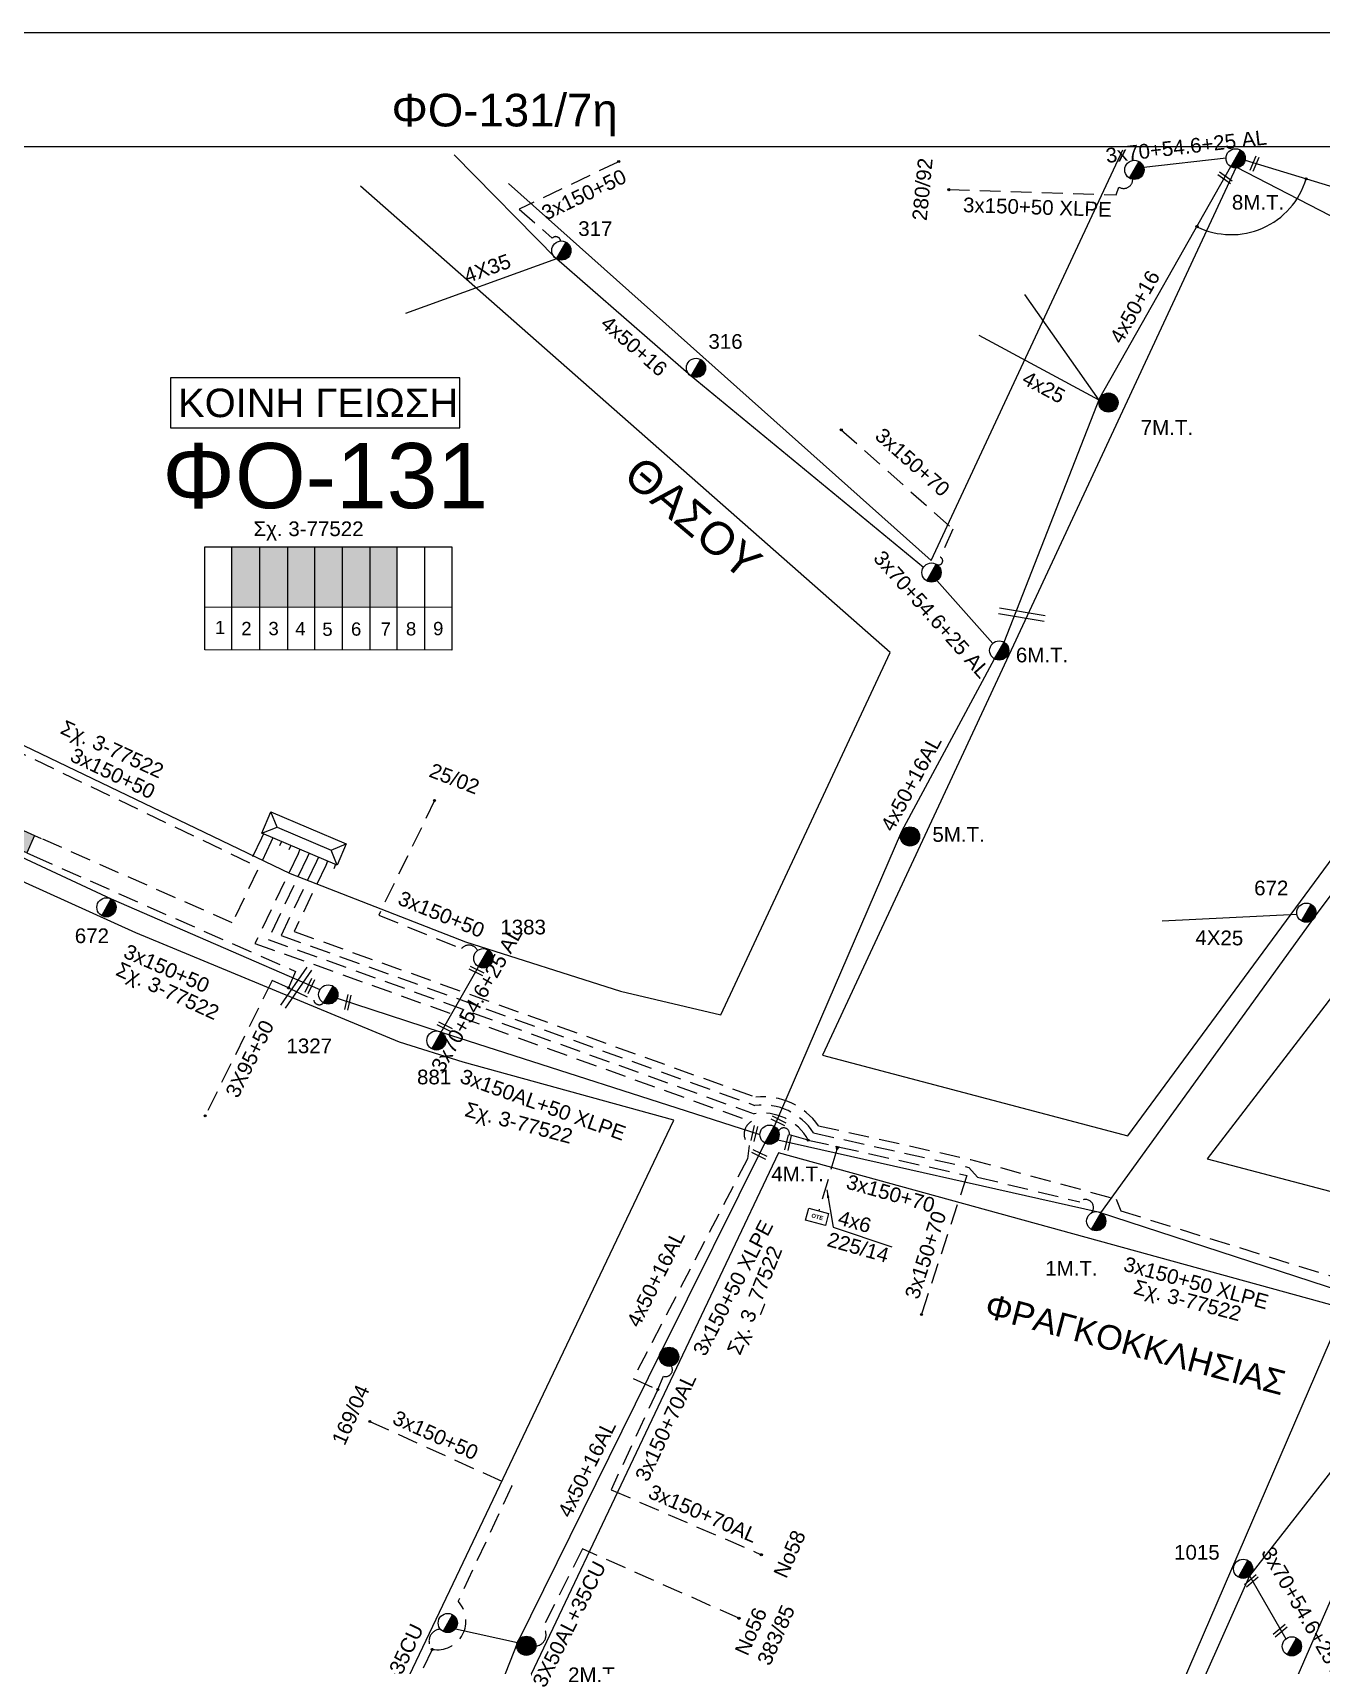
# Model space of a CAD drawing. Header units: millimetres. Extents: x 4998 to 7216, y 1887 to 2914.
# Drawn here: x 5869.4 to 6027.5, y 2708.3 to 2908.5 of the extents above; entities that cross this region are included whole.
import ezdxf
from ezdxf.enums import TextEntityAlignment as Align

# ---------------------------------------------------------------- set-up
doc = ezdxf.new("R2010")
doc.units = ezdxf.units.MM
doc.linetypes.add('DASHED', pattern=[19.05, 12.7, -6.35])
for name, color, linetype, lineweight in [('3x150+50', 7, 'Continuous', 30), ('3x150+50 XLPE', 7, 'SYN_LINE', 30), ('3x150+70', 7, 'Continuous', 30), ('3x150+70AL', 7, 'DASHED', 30), ('3x150AL+35CU', 7, 'Continuous', 30), ('3x70+54.6+25 AL', 7, 'SYN_LINE', 30), ('3X95+50', 7, 'Continuous', 30), ('4x25', 7, 'Continuous', 30), ('4X35', 7, 'DASHED', 30), ('4x50', 7, 'Continuous', 30), ('4x50+16', 7, 'Continuous', 30), ('4x50+16AL', 7, 'Continuous', 30), ('4x50AL', 7, 'Continuous', 30), ('4x6', 7, 'SYN_LINE', 30), ('Υπόβαθρο ΔΕΗ', 7, 'Continuous', 30)]:
    doc.layers.add(name, color=color, linetype=linetype, lineweight=lineweight)
for name, color, linetype in [('3X50AL+35CU', 7, 'Continuous'), ('Link Box 4 Διευθύνσεων', 7, 'Continuous'), ('Pillar OTE', 7, 'Continuous'), ('text οδών', 7, 'Continuous'), ('text_kalodion', 7, 'Continuous'), ('Άγνωστα', 7, 'Continuous'), ('Ασφαλειοκιβώτια Χ.Τ 9 αναχωρήσεων', 7, 'Continuous'), ('Επιγραφές - Σχήματα', 7, 'Continuous'), ('Καλώδια ΧΤ   3x150AL+50CU', 7, 'DASHED'), ('Μηχανική τομή', 7, 'Continuous'), ('Στύλος Ξύλινος', 7, 'Continuous'), ('Στύλος Ξύλινος @ 1', 7, 'Continuous'), ('Στύλος ΦΜ', 7, 'Continuous'), ('Στύλος ΦΜ @ 1', 7, 'Continuous'), ('Συνδέσεις', 7, 'Continuous'), ('Τομή', 7, 'Continuous'), ('Υποσταθμός πόλεως', 7, 'Continuous')]:
    doc.layers.add(name, color=color, linetype=linetype)
doc.styles.add('arial', font='ARIAL.TTF')
doc.styles.get("Standard").update_dxf_attribs({"font": 'ARIAL.TTF'})
doc.linetypes.add('SYN_LINE', pattern='A,0.5,-0.0001,["/\\/\\/\\/",Standard,S=0.1,R=0,X=0,Y=-0.05],-0.25', length=0.7501)
doc.dimstyles.new('ISO-25', dxfattribs={"dimtxt": 2.5, "dimasz": 2.5, "dimexe": 1.25, "dimexo": 0.625, "dimtad": 1, "dimtxsty": 'Standard', "dimcen": 2.5, "dimadec": 0, "dimazin": 0, "dimtfac": 1, "dimtmove": 0, "dimatfit": 3, "dimfxl": 1, "dimarcsym": 0})

# ---------------------------------------------------------------- blocks, each defined once
blk = doc.blocks.new('ΥΠΑΡΧΩΝ ΤΣΙΜΕΝΤΕΝΙΟΣ ΣΤΥΛΟΣ')
at = {"layer": 'Στύλος ΦΜ'}
blk.add_hatch(color=7, dxfattribs=at).paths.add_polyline_path([(-1.29, -2.28, 0.574793), (2.62, 0, 0.268822), (1.3, 2.27)])
at = {"layer": 'Στύλος ΦΜ', "color": 7}
blk.add_line((-1.29, -2.28), (1.3, 2.27), dxfattribs=at)
blk.add_circle((0, 0), 2.62, dxfattribs=at)
at = {"layer": 'Στύλος ΦΜ', "flags": 4}
for tag, p in [('ΑΡΙΘΜΟΣ', (-4.68, 8.05)), ('ΤΥΠΟΣ', (-4.91, 3.03))]:
    blk.add_attdef(tag, p, '', height=4, dxfattribs=at)
blk = doc.blocks.new('ΥΠΑΡΧΩΝ ΞΥΛΙΝΟΣ ΣΤΥΛΟΣ')
at = {"layer": 'Στύλος Ξύλινος'}
h = blk.add_hatch(color=7, dxfattribs=at)
h.paths.add_polyline_path([(-2.62, 0, 0.270008), (-1.29, -2.28), (1.3, 2.27, 0.576266)])
h.paths.add_polyline_path([(-1.29, -2.28, 0.574793), (2.62, 0, 0.268822), (1.3, 2.27)])
at = {"layer": 'Στύλος Ξύλινος', "color": 7}
blk.add_line((-1.29, -2.28), (1.3, 2.27), dxfattribs=at)
blk.add_circle((0, 0), 2.62, dxfattribs=at)
at = {"layer": 'Στύλος Ξύλινος', "flags": 4}
for tag, p in [('ΑΡΙΘΜΟΣ', (-4.91, 8.6)), ('ΤΥΠΟΣ', (-4.85, 3.39))]:
    blk.add_attdef(tag, p, '', height=4, dxfattribs=at)
blk = doc.blocks.new('LINK BOX 4 ΑΝΑΧΩΡΗΣΕΩΝ')
at = {"layer": 'Link Box 4 Διευθύνσεων', "ltscale": 40}
blk.add_hatch(color=256, dxfattribs=at).paths.add_polyline_path([(-3.54, 0), (-3.54, -4.67), (3.54, -4.67), (3.54, 0)])
for p, q in [((-3.54, 0), (-5.33, 0)), ((5.33, 0), (3.54, 0)), ((-3.54, -4.67), (-5.33, -4.67)), ((5.33, -4.67), (3.54, -4.67))]:
    blk.add_line(p, q, dxfattribs=at)
blk.add_lwpolyline([(-3.54, -4.67), (-3.54, 0), (3.54, 0), (3.54, -4.67)], close=True, dxfattribs=at)
blk = doc.blocks.new('ΥΠΟΣΤΑΘΜΟΣ ΠΟΛΕΩΣ 9 ΑΝΑΧΩΡΗΣΕΩΝ')
at = {"layer": 'Υποσταθμός πόλεως', "ltscale": 40}
for p, q in [((-9.63, -2.82), (-9.63, -4)), ((-7.12, -2.82), (-7.12, -4)), ((-4.84, -2.82), (-4.84, -4)), ((-2.36, -2.82), (-2.36, -4)), ((0.09, -2.82), (0.09, -4)), ((2.55, -2.82), (2.55, -4)), ((5.02, -2.82), (5.02, -4)), ((7.48, -2.82), (7.48, -4)), ((9.61, -2.82), (9.61, -4))]:
    blk.add_line(p, q, dxfattribs=at)
blk.add_lwpolyline([(-10.02, 2.82), (10.02, 2.82), (10.02, -2.82), (-10.02, -2.82)], close=True, dxfattribs=at)
for points in [[(-7.21, 0), (-10.02, 2.82)], [(-10.02, -2.82), (-7.21, 0)], [(-7.21, 0), (7.21, 0)], [(7.21, 0), (10.02, 2.82)], [(10.02, -2.82), (7.21, 0)]]:
    blk.add_lwpolyline(points, dxfattribs=at)
at = {"layer": 'Υποσταθμός πόλεως', "linetype": 'SYN_LINE', "ltscale": 40, "flags": 1}
for tag, p in [('ΜΕΤΑΣΧΗΜΑΤΙΣΜΟΣ', (10.79, 1.71)), ('ΙΣΧΥΣ', (10.77, -1.08)), ('ΑΡΙΘΜΟΣ', (10.89, -3.8))]:
    blk.add_attdef(tag, p, '', height=1.8, dxfattribs=at)
blk = doc.blocks.new('_ΣΥΝΔΕΣΗ')
at = {"layer": 'Συνδέσεις', "linetype": 'SYN_LINE', "ltscale": 40}
blk.add_hatch(color=256, dxfattribs=at).paths.add_polyline_path([(0.5, -0.01, 1), (-0.5, -0.01, 1)])
at = {"layer": 'Συνδέσεις'}
blk.add_circle((0, -0.01), 0.5, dxfattribs=at)
blk = doc.blocks.new('ΤΟΜΗ')
at = {"layer": 'Τομή', "ltscale": 40}
for p, q in [((-5.68, 0), (17.06, 0)), ((-5.68, -2.77), (17.06, -2.77))]:
    blk.add_line(p, q, dxfattribs=at)
blk = doc.blocks.new('ΜΗΧΑΝΙΚΗ ΤΟΜΗ')
at = {"layer": 'Μηχανική τομή', "ltscale": 40}
for p, q in [((-1.89, 0.78), (5.68, 0.78)), ((-1.89, -0.78), (5.68, -0.78))]:
    blk.add_line(p, q, dxfattribs=at)
blk = doc.blocks.new('PILLAR ΟΤΕ')
at = {"layer": 'Pillar OTE', "ltscale": 40}
blk.add_lwpolyline([(-3.31, 2.02), (3.39, 2.02), (3.39, -1.99), (-3.31, -1.99)], close=True, dxfattribs=at)
at = {"layer": 'Pillar OTE', "insert": (-1.81, 0.71), "char_height": 1.3575, "width": 109.961, "attachment_point": 1}
blk.add_mtext('{\\fArial|b1|i0|c161|p34;OTE}', dxfattribs=at)

msp = doc.modelspace()

# ---------------------------------------------------------------- hatches: boundary and pattern name
at = {"layer": 'Pillar OTE', "ltscale": 40}
h = msp.add_hatch(color=256, dxfattribs=at)
h.dxf.hatch_style = 1
h.paths.add_polyline_path([(5967.98, 2771.94), (5968.07, 2771.53), (5968.33, 2771.86)])
at = {"layer": 'Ασφαλειοκιβώτια Χ.Τ 9 αναχωρήσεων', "lineweight": -3}
for color, points in [(85, [(5897.28, 2845.46), (5893.84, 2845.46), (5893.84, 2838.1), (5897.28, 2838.1)]), (27, [(5897.28, 2838.1), (5900.72, 2838.09), (5900.72, 2845.46), (5897.28, 2845.46)]), (62, [(5904.02, 2845.46), (5900.72, 2845.46), (5900.72, 2838.09), (5904.02, 2838.09)]), (2, [(5904.02, 2838.09), (5907.41, 2838.09), (5907.41, 2845.46), (5904.02, 2845.46)]), (133, [(5907.41, 2838.09), (5910.8, 2838.08), (5910.8, 2845.46), (5907.41, 2845.46)])]:
    msp.add_hatch(color=color, dxfattribs=at).paths.add_polyline_path(points)
at = {"layer": 'Καλώδια ΧΤ   3x150AL+50CU', "linetype": 'DASHED', "lineweight": -3, "ltscale": 0.2}
h = msp.add_hatch(color=5, dxfattribs=at)
h.dxf.hatch_style = 1
h.paths.add_polyline_path([(5910.74, 2838.09), (5914.14, 2838.08), (5914.14, 2845.46), (5910.74, 2845.46)])

# ---------------------------------------------------------------- linework, layer by layer
at = {"lineweight": -3}
msp.add_lwpolyline([(5037.13, 2894.56), (6989.09, 2894.56), (6989.09, 1899.95), (5037.13, 1899.95)], close=True, dxfattribs=at)
at = {"layer": '3x150+50', "color": 5, "linetype": 'DASHED', "lineweight": -3, "ltscale": 0.2}
for points in [[(5941.19, 2892.64), (5929.11, 2886.88), (5933.15, 2883.3, -0.656297), (5934.17, 2882.96, 25.140831)], [(5918.76, 2814.43), (5911.86, 2800.3), (5922, 2796.17, -0.544918), (5923.99, 2795.95, 9.136461)]]:
    msp.add_lwpolyline(points, format="xyb", dxfattribs=at)
at = {"layer": '3x150+50', "color": 133, "linetype": 'DASHED', "lineweight": -3, "ltscale": 0.2}
msp.add_lwpolyline([(5897.49, 2809.72), (5896.03, 2806.68), (5864.6, 2821.77, 0.759301), (5863.12, 2822.57)], format="xyb", dxfattribs=at)
at = {"layer": '3x150+50', "color": 5, "linetype": 'DASHED', "lineweight": -3, "ltscale": 0.2}
msp.add_lwpolyline([(5898.64, 2809.23), (5893.9, 2799.35), (5870.45, 2809.68)], dxfattribs=at)
at = {"layer": '3x150+50', "color": 62, "linetype": 'DASHED', "lineweight": -3, "ltscale": 0.2}
for points in [[(5910.76, 2738.2), (5928.2, 2730.32), (5921.6, 2716.16, -0.72073), (5918.42, 2710.25, 1.792109)], [(5918.42, 2710.25, -0.635163), (5919.42, 2712.72, -1.268667)]]:
    msp.add_lwpolyline(points, format="xyb", dxfattribs=at)
at = {"layer": '3x150+50 XLPE', "color": 2, "linetype": 'DASHED', "lineweight": -3, "ltscale": 0.2}
for points in [[(5981.81, 2889.26), (6002.32, 2888.61), (6002.67, 2889.58, 0.596088), (6004.36, 2890.52, -3.174928)], [(5903.09, 2807.34), (5898.28, 2797.32), (5957.92, 2775.93, -0.318945), (5964.56, 2772.7), (5968.23, 2771.88)], [(5964.56, 2772.7), (5962.24, 2773.35, 0.855383), (5960.9, 2773.82, -5.013021)]]:
    msp.add_lwpolyline(points, format="xyb", dxfattribs=at)
at = {"layer": '3x150+50 XLPE', "color": 62, "linetype": 'DASHED', "lineweight": -3, "ltscale": 0.2}
msp.add_lwpolyline([(5901.96, 2807.82), (5896.68, 2796.83), (5957.58, 2774.98, 0.510578), (5957.32, 2772.05), (5957.1, 2770.39), (5943.09, 2743.46), (5946.09, 2742.1)], format="xyb", dxfattribs=at)
at = {"layer": '3x150+50 XLPE', "color": 27, "linetype": 'DASHED', "lineweight": -3, "ltscale": 0.2}
msp.add_lwpolyline([(5904.23, 2806.86), (5899.88, 2797.81), (5958.02, 2776.95, -0.291688), (5965.2, 2773.58), (5984.24, 2769.36), (5985.34, 2768.17), (5997.87, 2765.13, -0.97731), (5999.29, 2763.77)], format="xyb", dxfattribs=at)
at = {"layer": '3x150+50 XLPE', "color": 85, "linetype": 'DASHED', "lineweight": -3, "ltscale": 0.2}
msp.add_lwpolyline([(5905.36, 2806.38), (5901.48, 2798.3), (5958.14, 2777.97, -0.269957), (5965.81, 2774.47), (5984.46, 2770.33), (6002.34, 2765.47), (6002.91, 2764.03), (6039.5, 2752.67, -0.780272), (6041.79, 2750.79)], format="xyb", dxfattribs=at)
at = {"layer": '3x150+70', "color": 5, "linetype": 'DASHED', "lineweight": -3, "ltscale": 0.2}
msp.add_lwpolyline([(5968.61, 2859.8), (5982.31, 2847.63), (5980.75, 2844.2, -1.088276), (5980.27, 2843.32, -6.747725)], format="xyb", dxfattribs=at)
at = {"layer": '3x150+70', "color": 2, "linetype": 'DASHED', "lineweight": -3, "ltscale": 0.2}
for points in [[(5968.23, 2771.88), (5984.03, 2768.38)], [(5984.03, 2768.38), (5978.44, 2751.32)]]:
    msp.add_lwpolyline(points, dxfattribs=at)
at = {"layer": '3x150+70AL', "color": 62, "linetype": 'DASHED', "lineweight": -3, "ltscale": 0.2}
msp.add_lwpolyline([(5946.09, 2742.1), (5946.81, 2743.74, 0.699498), (5947.76, 2744.98, -393.856412)], format="xyb", dxfattribs=at)
msp.add_lwpolyline([(5946.09, 2742.1), (5940.36, 2729.83), (5958.8, 2721.86)], dxfattribs=at)
at = {"layer": '3x150AL+35CU', "color": 62, "linetype": 'DASHED', "lineweight": -3, "ltscale": 0.2}
msp.add_lwpolyline([(5918.42, 2710.25), (5910.75, 2694.08)], dxfattribs=at)
at = {"layer": '3X50AL+35CU', "color": 62, "linetype": 'DASHED', "lineweight": -3, "ltscale": 0.2}
msp.add_lwpolyline([(5956.06, 2714.06), (5936.85, 2722.57), (5932.02, 2712.98, -0.616371), (5931.15, 2710.65, 3.843004)], format="xyb", dxfattribs=at)
at = {"layer": '3x70+54.6+25 AL', "color": 2, "linetype": 'SYN_LINE', "lineweight": -3, "ltscale": 10}
msp.add_lwpolyline([(6015.81, 2893.13), (6005.72, 2891.97)], dxfattribs=at)
at = {"layer": '3x70+54.6+25 AL', "color": 5, "linetype": 'SYN_LINE', "lineweight": -3, "ltscale": 10}
for points in [[(5987.21, 2833.62), (5980.34, 2841.32)], [(5919.52, 2785.94), (5924.1, 2793.97)]]:
    msp.add_lwpolyline(points, dxfattribs=at)
at = {"layer": '3x70+54.6+25 AL', "color": 5, "linetype": 'SYN_LINE', "lineweight": -3, "ltscale": 17}
msp.add_lwpolyline([(5906.76, 2790.12), (5919.52, 2785.94), (5958.51, 2773.42)], dxfattribs=at)
at = {"layer": '3x70+54.6+25 AL', "color": 85, "linetype": 'SYN_LINE', "lineweight": -3, "ltscale": 10}
msp.add_lwpolyline([(6018.38, 2719.82), (6023.16, 2711.55)], dxfattribs=at)
at = {"layer": '3x70+54.6+25 AL', "color": 62, "linetype": 'SYN_LINE', "lineweight": -3, "ltscale": 10}
msp.add_lwpolyline([(5921.27, 2712.78), (5928.87, 2711.11)], dxfattribs=at)
at = {"layer": '3X95+50', "color": 5, "linetype": 'DASHED', "lineweight": -3, "ltscale": 0.2}
msp.add_lwpolyline([(5869.49, 2807.55), (5901.66, 2793.38), (5900.78, 2791.36), (5898.79, 2792.28), (5890.56, 2775.68)], dxfattribs=at)
msp.add_lwpolyline([(5900.78, 2791.36), (5903.88, 2789.86, 0.625276), (5905.09, 2789.54, 24.570306)], format="xyb", dxfattribs=at)
at = {"layer": '4x25', "color": 2, "linetype": 'SYN_LINE', "lineweight": -3, "ltscale": 20}
for points in [[(6000.24, 2863.44), (5991.13, 2876.38)], [(6000.24, 2863.44), (5985.53, 2871.37)]]:
    msp.add_lwpolyline(points, dxfattribs=at)
at = {"layer": '4x25', "color": 27, "linetype": 'SYN_LINE', "lineweight": -3, "ltscale": 17}
msp.add_lwpolyline([(6024.51, 2800.38), (6007.97, 2799.55)], dxfattribs=at)
at = {"layer": '4X35', "color": 5, "linetype": 'Continuous', "lineweight": -3, "ltscale": 0.2}
msp.add_lwpolyline([(5933.69, 2880.76), (5915.13, 2874.08)], dxfattribs=at)
at = {"layer": '4x50', "color": 2, "lineweight": -3, "ltscale": 0.2}
msp.add_lwpolyline([(5960.81, 2772.74), (6000.12, 2763.91), (6041.13, 2750.55)], dxfattribs=at)
at = {"layer": '4x50+16', "color": 5, "lineweight": -3, "ltscale": 0.2}
msp.add_lwpolyline([(5978.69, 2842.94), (5950.2, 2866.37), (5933.69, 2880.76), (5921.1, 2893.51)], dxfattribs=at)
at = {"layer": '4x50+16', "color": 2, "lineweight": -3, "ltscale": 0.2}
msp.add_lwpolyline([(5988.58, 2833.77), (6000.35, 2863.72), (6016.41, 2892.08)], dxfattribs=at)
at = {"layer": '4x50+16', "color": 133, "lineweight": -3, "ltscale": 0.2}
msp.add_lwpolyline([(5856.82, 2812.65), (5879.05, 2802.27), (5904.65, 2791.15)], dxfattribs=at)
at = {"layer": '4x50+16AL', "color": 27, "lineweight": -3, "ltscale": 0.2}
msp.add_lwpolyline([(6000.47, 2763.78), (6026.78, 2800.19), (6056.94, 2840.56), (6064.02, 2849.96), (6080.64, 2873.87)], dxfattribs=at)
at = {"layer": '4x50+16AL', "color": 5, "lineweight": -3, "ltscale": 0.2}
msp.add_lwpolyline([(5960.4, 2774.4), (5976.05, 2810.57), (5987.41, 2831.72)], dxfattribs=at)
at = {"layer": '4x50+16AL', "color": 62, "lineweight": -3, "ltscale": 0.2}
msp.add_lwpolyline([(5959.23, 2772.35), (5946.5, 2746.78), (5928.87, 2711.11), (5920.5, 2689.79)], dxfattribs=at)
at = {"layer": '4x50+16AL', "color": 85, "lineweight": -3, "ltscale": 0.2}
msp.add_lwpolyline([(6041.27, 2748.59), (6033.92, 2738.71), (6018.7, 2719.26), (6001.25, 2680.15)], dxfattribs=at)
at = {"layer": '4x50AL', "color": 2, "lineweight": -3, "ltscale": 0.2}
msp.add_lwpolyline([(6018.14, 2892.86), (6080.64, 2873.87), (6123.18, 2841.06), (6150.88, 2826.76)], dxfattribs=at)
at = {"layer": '4x6', "color": 2, "linetype": 'DASHED', "lineweight": -3, "ltscale": 0.2}
msp.add_lwpolyline([(5968.07, 2771.53), (5965.84, 2764.01)], dxfattribs=at)
at = {"layer": 'Pillar OTE', "lineweight": -3, "ltscale": 40}
for points in [[(5890.52, 2832.82), (5890.52, 2845.46), (5920.85, 2845.46), (5920.85, 2832.79), (5890.52, 2832.82)], [(5893.84, 2832.82), (5893.84, 2845.46)], [(5897.28, 2832.82), (5897.28, 2845.46)], [(5900.72, 2832.81), (5900.72, 2845.46)], [(5904.02, 2832.81), (5904.02, 2845.46)], [(5907.41, 2832.81), (5907.41, 2845.46)], [(5910.8, 2832.8), (5910.8, 2845.46)], [(5914.14, 2832.8), (5914.14, 2845.46)], [(5917.53, 2832.8), (5917.53, 2845.46)], [(5890.52, 2838.1), (5920.85, 2838.07)]]:
    msp.add_lwpolyline(points, dxfattribs=at)
at = {"layer": 'Pillar OTE', "ltscale": 40}
msp.add_lwpolyline([(5968.33, 2771.86), (5968.07, 2771.53), (5967.98, 2771.94), (5968.33, 2771.86)], dxfattribs=at)
at = {"layer": 'Επιγραφές - Σχήματα', "lineweight": -3}
msp.add_lwpolyline([(4997.89, 2908.51), (7215.51, 2908.51), (7216.21, 1889.37), (4997.89, 1889.37)], close=True, dxfattribs=at)
at = {"layer": 'Επιγραφές - Σχήματα', "color": 190, "lineweight": -3}
msp.add_lwpolyline([(5886.3, 2860.03), (5921.81, 2860.03), (5921.81, 2866.2), (5886.3, 2866.2)], close=True, dxfattribs=at)
at = {"layer": 'Υπόβαθρο ΔΕΗ', "color": 7, "lineweight": -3}
for points in [[(5927.77, 2890.03), (5979.62, 2843.76), (5990.1, 2866.21), (6003.14, 2894.14)], [(5863.57, 2889.29), (5802.49, 2863.29), (5863.02, 2823.64), (5901.01, 2805.4), (5922.52, 2797.01), (5941.52, 2790.97), (5953.82, 2788.07), (5974.59, 2832.48), (5909.64, 2889.69)], [(6288.81, 2740), (6256.7, 2681.07), (6350.17, 2647.41), (6380.79, 2637.51), (6424.23, 2623.63), (6450.14, 2685.57), (6402.3, 2704.77), (6384.78, 2711.43), (6366.11, 2718.12), (6337.44, 2728.98), (6304.38, 2751.56), (6277.69, 2766.28), (6260.78, 2773.93), (6254.06, 2776.39), (6244.95, 2779.61), (6195.54, 2802.43), (6081.43, 2858.71), (6081.43, 2858.71), (6013.51, 2770.41), (6038.31, 2763.87), (6242.81, 2687.34), (6276.04, 2746.23)], [(5967.6, 2762.01), (5974.83, 2759.61)]]:
    msp.add_lwpolyline(points, dxfattribs=at)
for points in [[(6070.88, 2864.27), (6017.06, 2892.03), (5966.32, 2783.11), (6003.76, 2773.24)], [(5857.58, 2809.21), (5807.73, 2706.12), (5879.76, 2666.02), (5892.67, 2658.83), (5948.06, 2775.16), (5922.22, 2782.25), (5914.42, 2784.73), (5882.05, 2798.13)], [(5960.89, 2771.16), (5926.78, 2699.19), (5905.72, 2652.88), (5972.35, 2617.79), (6030.29, 2752.07)], [(6042.4, 2747.75), (6012.34, 2679.06), (6188.62, 2593.02), (6235.78, 2674.27)]]:
    msp.add_lwpolyline(points, close=True, dxfattribs=at)
at = {"layer": 'Υπόβαθρο ΔΕΗ', "lineweight": -3}
msp.add_arc((6016.46, 2893.32), 9.58, 243.8798, 343.3978, dxfattribs=at)

# ---------------------------------------------------------------- block references
at = {"layer": 'Link Box 4 Διευθύνσεων', "lineweight": -3, "xscale": 0.4999999999999997, "yscale": 0.4999999999999997, "zscale": 0.4999999999999997, "rotation": 155.6402972065133}
msp.add_blockref('LINK BOX 4 ΑΝΑΧΩΡΗΣΕΩΝ', (5867.06, 2808.65), dxfattribs=at)
at = {"layer": 'Pillar OTE', "xscale": 0.3750000000000001, "yscale": 0.3750000000000001, "zscale": 0.3750000000000001, "rotation": 345}
msp.add_blockref('PILLAR ΟΤΕ', (5965.62, 2763.29), dxfattribs=at)
at = {"layer": 'Μηχανική τομή', "lineweight": -3}
for p, xscale, yscale, zscale, rotation in [((6019.14, 2892.02), 0.2499999999999677, 0.2499999999999677, 0.2499999999999677, 66.62768869791381), ((6016.07, 2890.42), 0.2499999999999677, 0.2499999999999677, 0.2499999999999677, 145.1541832473569), ((5924.3, 2793.21), 0.2499999999999676, 0.2499999999999676, 0.2499999999999676, 153.9714575587994), ((5903.22, 2791.19), 0.2499999999999676, 0.2499999999999676, 0.2499999999999676, 63.92487934216145), ((5907.99, 2789.13), 0.2499999999999676, 0.2499999999999676, 0.2499999999999676, 76.98572877940008), ((5920.41, 2786.38), 0.2499999999999676, 0.2499999999999676, 0.2499999999999676, 153.9714575587994), ((5961.35, 2774.82), 0.2499999999999676, 0.2499999999999676, 0.2499999999999676, 153.9714575587884), ((5957.85, 2773.05), 0.2499999999999676, 0.2499999999999676, 0.2499999999999676, 76.98572877940008), ((5962, 2771.92), 0.2499999999999676, 0.2499999999999676, 0.2499999999999676, 76.98572877940008), ((5959, 2770.72), 0.2499999999999676, 0.2499999999999676, 0.2499999999999676, 153.9714575587974), ((6018.56, 2718.36), 0.2499999999999676, 0.2499999999999676, 0.2499999999999676, 40.28946535515674), ((6022.09, 2712.26), 0.2499999999999676, 0.2499999999999676, 0.2499999999999676, 40.28946535515674)]:
    msp.add_blockref('ΜΗΧΑΝΙΚΗ ΤΟΜΗ', p, dxfattribs=dict(at, xscale=xscale, yscale=yscale, zscale=zscale, rotation=rotation))
at = {"layer": 'Στύλος Ξύλινος @ 1', "lineweight": -3, "ltscale": 40}
ref = msp.add_blockref('ΥΠΑΡΧΩΝ ΞΥΛΙΝΟΣ ΣΤΥΛΟΣ', (6001.39, 2863.15), dxfattribs=dict(at, xscale=0.4499999999997228, yscale=0.4499999999997228, zscale=0.4499999999997228))
ref.add_attrib('ΤΥΠΟΣ', '7M.T.', (6005.35, 2859.19), dxfattribs={"layer": 'Στύλος Ξύλινος', "height": 1.8, "rotation": 360, "flags": 4})
ref = msp.add_blockref('ΥΠΑΡΧΩΝ ΞΥΛΙΝΟΣ ΣΤΥΛΟΣ', (5977.04, 2809.94), dxfattribs=dict(at, xscale=0.4499999999997228, yscale=0.4499999999997228, zscale=0.4499999999997228))
ref.add_attrib('ΤΥΠΟΣ', '5M.T.', (5979.79, 2809.28), dxfattribs={"layer": 'Στύλος Ξύλινος', "height": 1.8, "rotation": 360, "flags": 4})
at = {"layer": 'Στύλος Ξύλινος @ 1', "lineweight": -3, "ltscale": 40, "xscale": 0.4499999999997228, "yscale": 0.4499999999997228, "zscale": 0.4499999999997228}
msp.add_blockref('ΥΠΑΡΧΩΝ ΞΥΛΙΝΟΣ ΣΤΥΛΟΣ', (5947.48, 2746.13), dxfattribs=at)
at = {"layer": 'Στύλος Ξύλινος @ 1', "lineweight": -3, "ltscale": 40}
ref = msp.add_blockref('ΥΠΑΡΧΩΝ ΞΥΛΙΝΟΣ ΣΤΥΛΟΣ', (5929.97, 2710.69), dxfattribs=dict(at, xscale=0.4499999999997228, yscale=0.4499999999997228, zscale=0.4499999999997228))
ref.add_attrib('ΤΥΠΟΣ', '2M.T.', (5935.09, 2706.23), dxfattribs={"layer": 'Στύλος Ξύλινος', "height": 1.8, "rotation": 360, "flags": 4})
at = {"layer": 'Στύλος ΦΜ @ 1', "lineweight": -3, "ltscale": 40}
ref = msp.add_blockref('ΥΠΑΡΧΩΝ ΤΣΙΜΕΝΤΕΝΙΟΣ ΣΤΥΛΟΣ', (6016.99, 2893.1), dxfattribs=dict(at, xscale=0.4500000000002038, yscale=0.4500000000002038, zscale=0.4500000000002038))
ref.add_attrib('ΤΥΠΟΣ', '8M.T.', (6016.53, 2886.81), dxfattribs={"layer": 'Στύλος ΦΜ', "height": 1.8, "flags": 4})
for p, xscale, yscale, zscale in [((6004.57, 2891.68), 0.4500000000001942, 0.4500000000001942, 0.4500000000001942), ((5979.68, 2842.3), 0.4500000000001942, 0.4500000000001942, 0.4500000000001942), ((5920.33, 2713.48), 0.4500000000001666, 0.4500000000001666, 0.4500000000001666), ((6023.89, 2710.62), 0.4500000000000229, 0.4500000000000229, 0.4500000000000229)]:
    msp.add_blockref('ΥΠΑΡΧΩΝ ΤΣΙΜΕΝΤΕΝΙΟΣ ΣΤΥΛΟΣ', p, dxfattribs=dict(at, xscale=xscale, yscale=yscale, zscale=zscale))
ref = msp.add_blockref('ΥΠΑΡΧΩΝ ΤΣΙΜΕΝΤΕΝΙΟΣ ΣΤΥΛΟΣ', (5934.27, 2881.79), dxfattribs=dict(at, xscale=0.4500000000001942, yscale=0.4500000000001942, zscale=0.4500000000001942))
ref.add_attrib('ΤΥΠΟΣ', '317', (5936.34, 2883.58), dxfattribs={"layer": 'Στύλος ΦΜ', "height": 1.8, "flags": 4})
ref = msp.add_blockref('ΥΠΑΡΧΩΝ ΤΣΙΜΕΝΤΕΝΙΟΣ ΣΤΥΛΟΣ', (5950.79, 2867.4), dxfattribs=dict(at, xscale=0.4500000000001942, yscale=0.4500000000001942, zscale=0.4500000000001942))
ref.add_attrib('ΤΥΠΟΣ', '316', (5952.31, 2869.74), dxfattribs={"layer": 'Στύλος ΦΜ', "height": 1.8, "flags": 4})
ref = msp.add_blockref('ΥΠΑΡΧΩΝ ΤΣΙΜΕΝΤΕΝΙΟΣ ΣΤΥΛΟΣ', (5987.99, 2832.74), dxfattribs=dict(at, xscale=0.4500000000002107, yscale=0.4500000000002107, zscale=0.4500000000002107))
ref.add_attrib('ΤΥΠΟΣ', '6M.T.', (5990.03, 2831.29), dxfattribs={"layer": 'Στύλος ΦΜ', "height": 1.8, "flags": 4})
ref = msp.add_blockref('ΥΠΑΡΧΩΝ ΤΣΙΜΕΝΤΕΝΙΟΣ ΣΤΥΛΟΣ', (6025.67, 2800.59), dxfattribs=dict(at, xscale=0.450000000000137, yscale=0.450000000000137, zscale=0.450000000000137))
ref.add_attrib('ΤΥΠΟΣ', '672', (6019.26, 2802.72), dxfattribs={"layer": 'Στύλος ΦΜ', "height": 1.8, "flags": 4})
ref = msp.add_blockref('ΥΠΑΡΧΩΝ ΤΣΙΜΕΝΤΕΝΙΟΣ ΣΤΥΛΟΣ', (5878.46, 2801.25), dxfattribs=dict(at, xscale=0.4500000000001749, yscale=0.4500000000001749, zscale=0.4500000000001749))
ref.add_attrib('ΤΥΠΟΣ', '672', (5874.57, 2796.86), dxfattribs={"layer": 'Στύλος ΦΜ', "height": 1.8, "flags": 4})
ref = msp.add_blockref('ΥΠΑΡΧΩΝ ΤΣΙΜΕΝΤΕΝΙΟΣ ΣΤΥΛΟΣ', (5924.69, 2795), dxfattribs=dict(at, xscale=0.4500000000001671, yscale=0.4500000000001671, zscale=0.4500000000001671))
ref.add_attrib('ΤΥΠΟΣ', '1383', (5926.78, 2797.93), dxfattribs={"layer": 'Στύλος ΦΜ', "height": 1.8, "flags": 4})
ref = msp.add_blockref('ΥΠΑΡΧΩΝ ΤΣΙΜΕΝΤΕΝΙΟΣ ΣΤΥΛΟΣ', (5905.67, 2790.56), dxfattribs=dict(at, xscale=0.4500000000001671, yscale=0.4500000000001671, zscale=0.4500000000001671))
ref.add_attrib('ΤΥΠΟΣ', '1327', (5900.54, 2783.36), dxfattribs={"layer": 'Στύλος ΦΜ', "height": 1.8, "flags": 4})
ref = msp.add_blockref('ΥΠΑΡΧΩΝ ΤΣΙΜΕΝΤΕΝΙΟΣ ΣΤΥΛΟΣ', (5918.94, 2784.92), dxfattribs=dict(at, xscale=0.4500000000001671, yscale=0.4500000000001671, zscale=0.4500000000001671))
ref.add_attrib('ΤΥΠΟΣ', '881', (5916.56, 2779.54), dxfattribs={"layer": 'Στύλος ΦΜ', "height": 1.8, "flags": 4})
ref = msp.add_blockref('ΥΠΑΡΧΩΝ ΤΣΙΜΕΝΤΕΝΙΟΣ ΣΤΥΛΟΣ', (5959.81, 2773.37), dxfattribs=dict(at, xscale=0.4500000000001203, yscale=0.4500000000001203, zscale=0.4500000000001203))
ref.add_attrib('ΤΥΠΟΣ', '4M.T.', (5960.03, 2767.66), dxfattribs={"layer": 'Στύλος ΦΜ', "height": 1.8, "flags": 4})
ref = msp.add_blockref('ΥΠΑΡΧΩΝ ΤΣΙΜΕΝΤΕΝΙΟΣ ΣΤΥΛΟΣ', (5999.89, 2762.76), dxfattribs=dict(at, xscale=0.450000000000046, yscale=0.450000000000046, zscale=0.450000000000046))
ref.add_attrib('ΤΥΠΟΣ', '1M.T.', (5993.63, 2756.08), dxfattribs={"layer": 'Στύλος ΦΜ', "height": 1.8, "flags": 4})
ref = msp.add_blockref('ΥΠΑΡΧΩΝ ΤΣΙΜΕΝΤΕΝΙΟΣ ΣΤΥΛΟΣ', (6017.91, 2720.13), dxfattribs=dict(at, xscale=0.4500000000000229, yscale=0.4500000000000229, zscale=0.4500000000000229))
ref.add_attrib('ΤΥΠΟΣ', '1015', (6009.44, 2721.25), dxfattribs={"layer": 'Στύλος ΦΜ', "height": 1.8, "flags": 4})
at = {"layer": 'Συνδέσεις', "lineweight": -3, "xscale": 0.25, "yscale": 0.25, "zscale": 0.25}
for p in [(5941.3, 2892.71), (5981.81, 2889.26), (6025.64, 2890.59), (6012.25, 2884.72), (5968.61, 2859.8), (5918.71, 2814.34), (5900.78, 2791.36), (5890.56, 2775.69), (5964.56, 2772.7), (5978.45, 2751.32), (5946.09, 2742.11), (5910.76, 2738.2), (5958.8, 2721.86), (5956.06, 2714.06), (5918.42, 2710.25)]:
    msp.add_blockref('_ΣΥΝΔΕΣΗ', p, dxfattribs=at)
at = {"layer": 'Τομή', "lineweight": -3, "xscale": 0.2499999999999996, "yscale": 0.2499999999999996, "zscale": 0.2499999999999996}
for p, rotation in [((5989.41, 2837.74), 350.4569647577588), ((5900.65, 2790.43), 55.01069010783019)]:
    msp.add_blockref('ΤΟΜΗ', p, dxfattribs=dict(at, rotation=rotation))
at = {"layer": 'Υποσταθμός πόλεως', "lineweight": -3, "xscale": 0.4999999999999997, "yscale": 0.4999999999999997, "zscale": 0.4999999999999997, "rotation": 336.9616278701458}
msp.add_blockref('ΥΠΟΣΤΑΘΜΟΣ ΠΟΛΕΩΣ 9 ΑΝΑΧΩΡΗΣΕΩΝ', (5902.7, 2809.68), dxfattribs=at)

# ---------------------------------------------------------------- texts
at = {"lineweight": -3, "ltscale": 30, "char_height": 1.63, "width": 11.2573, "attachment_point": 1}
for s, insert in [('1', (5891.76, 2836.38)), ('2', (5895, 2836.25)), ('3', (5898.33, 2836.25)), ('4', (5901.63, 2836.25)), ('5', (5904.94, 2836.17)), ('6', (5908.46, 2836.19)), ('7', (5912.09, 2836.19)), ('8', (5915.2, 2836.22)), ('9', (5918.53, 2836.25))]:
    msp.add_mtext(s, dxfattribs=dict(at, insert=insert))
at = {"layer": 'text οδών', "lineweight": -3}
msp.add_text('ΦΡΑΓΚΟΚΚΛΗΣΙΑΣ', height=3, rotation=345.2347, dxfattribs=at).set_placement((6004.68, 2747.67), align=Align.MIDDLE_CENTER)
at = {"layer": 'text οδών', "lineweight": -3, "ltscale": 40, "insert": (5944.23, 2856.86), "char_height": 2, "width": 13.6816, "attachment_point": 1, "rotation": 319.8242}
msp.add_mtext('{\\H2x;ΘΑΣΟΥ\\fMS Shell Dlg|b0|i0|c0|p0;\\H0.35416x;\\P} ', dxfattribs=at)
at = {"layer": 'text_kalodion', "linetype": 'Continuous', "lineweight": -3, "ltscale": 0.2}
for s, rotation, p in [('3x70+54.6+25 AL', 6.5828, (6010.92, 2894.56)), ('3x150+50', 25.4748, (5937.03, 2888.66)), ('3x150+50 XLPE', 358.1713, (5992.67, 2887.11)), ('4X35', 19.8112, (5925.18, 2879.61)), ('4x50+16', 60.4861, (6004.61, 2874.89)), ('4x50+16', 318.9231, (5943.2, 2870.09)), ('4x25', 331.6515, (5993.46, 2865.05)), ('3x150+70', 318.3871, (5977.36, 2855.84)), ('3x70+54.6+25 AL', 311.7199, (5979.71, 2837.18)), ('4x50+16AL', 61.7579, (5977.17, 2816.45)), ('3x150+50', 334.3644, (5879.24, 2817.68)), ('3x150+50', 337.8159, (5919.55, 2800.4)), ('3x70+54.6+25 AL', 60.3123, (5923.88, 2789.94)), ('4X25', 359.421, (6014.99, 2797.51)), ('3x150+50', 336.2319, (5885.85, 2793.75)), ('3X95+50', 63.632, (5896.03, 2782.67)), ('3x150AL+50 XLPE', 340.2653, (5932.02, 2777.05)), ('3x150+70', 344.2, (5974.67, 2766.16)), ('4x6', 344.2, (5970.26, 2762.7)), ('3x150+70', 71.8803, (5978.94, 2758.62)), ('3x150+50 XLPE', 62.5178, (5955.32, 2754.58)), ('4x50+16AL', 63.5278, (5945.85, 2755.71)), ('3x150+50 XLPE', 344.7946, (6012.15, 2755.19)), ('3x150+70AL', 64.9452, (5947.06, 2737.49)), ('3x150+50', 335.6895, (5918.84, 2736.52)), ('4x50+16AL', 63.7046, (5937.39, 2732.4)), ('3x150+70AL', 336.631, (5951.65, 2726.91)), ('3X50AL+35CU', 63.2461, (5935.23, 2713.35)), ('3x70+54.6+25 AL', 300.0493, (6025.81, 2714.02)), ('3x150AL+35CU', 64.6337, (5912.8, 2705.15))]:
    msp.add_text(s, height=1.8, rotation=rotation, dxfattribs=at).set_placement(p, align=Align.MIDDLE_CENTER)
at = {"layer": 'text_kalodion', "linetype": 'Continuous', "lineweight": -3, "ltscale": 0.2, "insert": (5967.23, 2761.47), "char_height": 1.8, "width": 9.1232, "attachment_point": 1, "rotation": 344.2}
msp.add_mtext('225/14', dxfattribs=at)
at = {"layer": 'Άγνωστα', "color": 7, "lineweight": -3, "insert": (5896.5, 2848.57), "char_height": 1.8, "width": 4.551914400963142e-14, "attachment_point": 1}
msp.add_mtext('Σχ. 3-77522', dxfattribs=at)
at = {"layer": 'Άγνωστα', "color": 7, "lineweight": -3, "char_height": 1.8, "width": 4.551914400963141e-14, "attachment_point": 1}
for s, insert, rotation in [('Σχ. 3-77522', (5873.41, 2824.27), 335.3974), ('Σχ. 3-77522', (5880.21, 2794.63), 335.3974), ('Σχ. 3-77522', (5922.75, 2777.41), 345.2777), ('Σχ. 3_77522', (5954.52, 2746.88), 68.192), ('Σχ. 3-77522', (6004.79, 2755.63), 345.3563)]:
    msp.add_mtext(s, dxfattribs=dict(at, insert=insert, rotation=rotation))
at = {"layer": 'Επιγραφές - Σχήματα', "lineweight": -3, "insert": (5913.43, 2901.01), "char_height": 4, "width": 14.2262, "attachment_point": 1}
msp.add_mtext('ΦO-131/7η', dxfattribs=at)
at = {"layer": 'Επιγραφές - Σχήματα', "color": 190, "lineweight": -3, "insert": (5887.25, 2864.86), "char_height": 3.5, "width": 35.1311, "attachment_point": 1}
msp.add_mtext('KOINH ΓΕΙΩΣΗ', dxfattribs=at)
at = {"layer": 'Επιγραφές - Σχήματα', "lineweight": -3, "insert": (5885.3, 2858.19), "char_height": 8, "width": 15.5504, "attachment_point": 1, "style": 'arial'}
msp.add_mtext('ΦO-131', dxfattribs=at)
at = {"layer": 'Υπόβαθρο ΔΕΗ', "lineweight": -3, "char_height": 1.8, "width": 9.1232, "attachment_point": 1, "style": 'arial'}
for s, insert, rotation in [('280/92', (5977.29, 2885.56), 84.4193), ('25/02', (5918.54, 2819), 338.9602), ('169/04', (5906.03, 2735.86), 66.095), ('No58', (5960.22, 2719.56), 66.095), ('No56\\P383/85', (5955.47, 2710.07), 66.095)]:
    msp.add_mtext(s, dxfattribs=dict(at, insert=insert, rotation=rotation))

# ---------------------------------------------------------------- leaders
at = {"layer": 'Επιγραφές - Σχήματα', "ltscale": 40}
msp.add_leader([(5966.84, 2766.61), (5967.6, 2762.01)], dimstyle='ISO-25', override={"dimasz": 1, "dimtad": 0}, dxfattribs=at)

doc.saveas('drawing.dxf')
